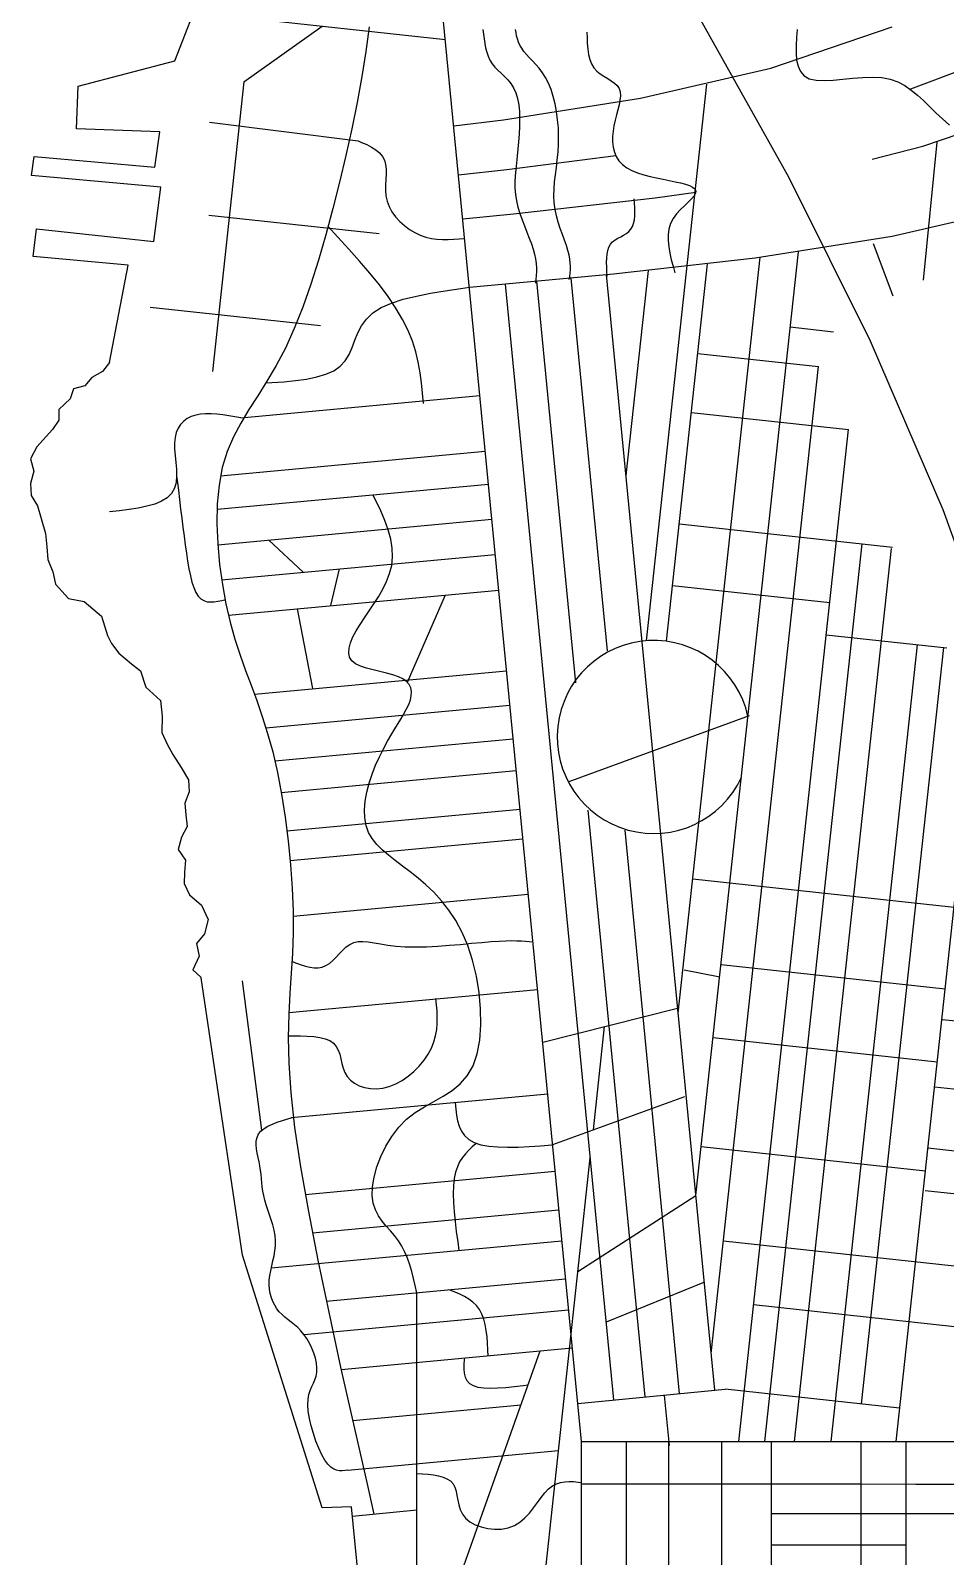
# Model space of a CAD drawing. Extents: x -15455 to 10897, y -24374 to 16165.
# Drawn here: x 3185 to 4884, y -10786 to -7955 of the extents above; entities that cross this region are included whole.
import ezdxf

# ---------------------------------------------------------------- set-up
doc = ezdxf.new("R2010")
doc.units = 0
doc.header["$MEASUREMENT"] = 0
for name, color, linetype in [('COASTLINE', 7, 'CONTINUOUS'), ('HIGHWAY', 7, 'CONTINUOUS'), ('STREETS-SPRAWL-12M', 7, 'CONTINUOUS'), ('STREETS-SPRAWL-20M', 7, 'CONTINUOUS')]:
    doc.layers.add(name, color=color, linetype=linetype)

msp = doc.modelspace()

# ---------------------------------------------------------------- linework, layer by layer
at = {"layer": 'COASTLINE', "color": 7, "linetype": 'CONTINUOUS'}
for points in [[(3331.6, -8570.6), (3366.2, -8390.1), (3189.8, -8374), (3196.2, -8322.7), (3414.4, -8346.2), (3427, -8245.3), (3187.1, -8223.9), (3191.7, -8188.6), (3415.9, -8208.1), (3425.2, -8143), (3270.8, -8137.4), (3273.6, -8058.4), (3453.1, -8011), (3505.7, -7875.9)], [(3331.6, -8570.6), (3319, -8587.2), (3299.2, -8598.6), (3285.8, -8614.1), (3264.9, -8619.4), (3258.7, -8637.9), (3237.8, -8657.9), (3238, -8677.5), (3225.7, -8694.9), (3197.2, -8727.3), (3185.4, -8749.5), (3191.1, -8772.3), (3185.2, -8795.1), (3186.1, -8817.6), (3197.9, -8836.4), (3204.8, -8860.4), (3212.7, -8887.7), (3215.6, -8912.5), (3217.6, -8936.1), (3226.9, -8959.1), (3231.6, -8982.2), (3255.7, -9008.5), (3284.9, -9014.1), (3316.8, -9041.3), (3328.2, -9077.1), (3335.3, -9092.3), (3349.3, -9109.7), (3372.4, -9129.5), (3389.1, -9142.9), (3399.4, -9172.7), (3426.4, -9197.6), (3429.6, -9226.7), (3428.7, -9256.8), (3439, -9278.6), (3449.5, -9298), (3464.8, -9322.3), (3478.6, -9344.9), (3479.7, -9367.4), (3471.4, -9388.1), (3473.4, -9410.1), (3475.8, -9431.6), (3465.6, -9451.2), (3459.3, -9473.9), (3472.6, -9493.9), (3471.3, -9516.2), (3470.5, -9537), (3480.5, -9558.4), (3502.4, -9577.7), (3514.8, -9603.9), (3507.9, -9630.3), (3493.1, -9648.4), (3498.2, -9672), (3486.7, -9697.4), (3501.2, -9711.2), (3501.9, -9712.1)], [(3683.3, -11509), (3607.3, -11494), (3693, -11073.3), (3804.2, -10926.9), (3781.1, -10693.3), (3726.8, -10695.5), (3578.7, -10226.8), (3502, -9712)]]:
    msp.add_lwpolyline(points, dxfattribs=at)
at = {"layer": 'HIGHWAY', "color": 250, "linetype": 'CONTINUOUS'}
for p, q in [((4428.6, -7935.2), (4593, -8227.7)), ((4593, -8227.7), (4743.7, -8530.3)), ((4743.7, -8530.3), (4878.7, -8843.5)), ((4878.7, -8843.5), (4995.7, -9167.4))]:
    msp.add_line(p, q, dxfattribs=at)
at = {"layer": 'STREETS-SPRAWL-12M', "color": 253, "linetype": 'CONTINUOUS'}
for p, q in [((3573.3, -7930.1), (3955.3, -7971.3)), ((3581.3, -8049.8), (3726.8, -7946.6)), ((3813.9, -7948), (3807.9, -7993.5)), ((4025.1, -7952.8), (4026.1, -7961.5)), ((4086.4, -7958.6), (4085.3, -7952.8)), ((4559.6, -8024.5), (4784.8, -7948.2)), ((4608.4, -7953), (4607.1, -7968)), ((4026.1, -7961.5), (4027.1, -7970.2)), ((4027.1, -7970.2), (4028.3, -7978.8)), ((4028.3, -7978.8), (4029.9, -7987.1)), ((4087.6, -7964.5), (4086.4, -7958.6)), ((4089.2, -7970.4), (4087.6, -7964.5)), ((4091.2, -7976.3), (4089.2, -7970.4)), ((4093.8, -7982.1), (4091.2, -7976.3)), ((4097, -7987.9), (4093.8, -7982.1)), ((4218, -7958.2), (4218.2, -7967.6)), ((4218.2, -7967.6), (4218.7, -7978.6)), ((4218.7, -7978.6), (4219.6, -7989.2)), ((4606.3, -7982.7), (4606.2, -7996.7)), ((4607.1, -7968), (4606.3, -7982.7)), ((3807.9, -7993.5), (3800.3, -8040.4)), ((4029.9, -7987.1), (4032, -7995.1)), ((4032, -7995.1), (4034.6, -8002.7)), ((4034.6, -8002.7), (4038, -8009.9)), ((4038, -8009.9), (4042.1, -8016.6)), ((4100.9, -7993.6), (4097, -7987.9)), ((4105.6, -7999.2), (4100.9, -7993.6)), ((4111, -8005), (4105.6, -7999.2)), ((4116.9, -8011.1), (4111, -8005)), ((4219.6, -7989.2), (4221.2, -7999.1)), ((4221.2, -7999.1), (4223.5, -8008.4)), ((4223.5, -8008.4), (4226.8, -8016.7)), ((4606.2, -7996.7), (4607.3, -8009.6)), ((4607.3, -8009.6), (4609.9, -8021.2)), ((4042.1, -8016.6), (4047.1, -8022.6)), ((4047.1, -8022.6), (4052.8, -8028.4)), ((4052.8, -8028.4), (4058.8, -8034)), ((4058.8, -8034), (4065.1, -8039.9)), ((4123, -8017.7), (4116.9, -8011.1)), ((4129.2, -8025), (4123, -8017.7)), ((4135.4, -8033.1), (4129.2, -8025)), ((4141.3, -8042.2), (4135.4, -8033.1)), ((4226.8, -8016.7), (4231.1, -8023.9)), ((4231.1, -8023.9), (4236.6, -8030.1)), ((4236.6, -8030.1), (4242.9, -8035.3)), ((4242.9, -8035.3), (4249.7, -8039.8)), ((4317.6, -8080.2), (4559.6, -8024.5)), ((4609.9, -8021.2), (4614.4, -8031.1)), ((4614.4, -8031.1), (4621.3, -8038.9)), ((4621.3, -8038.9), (4630.8, -8044.3)), ((4819.2, -8063.2), (4921.7, -8024.8)), ((3581.3, -8049.8), (3523.3, -8587.4)), ((3800.3, -8040.4), (3791.4, -8088.4)), ((4065.1, -8039.9), (4071.2, -8046.2)), ((4071.2, -8046.2), (4076.9, -8053.2)), ((4076.9, -8053.2), (4082, -8061.1)), ((4082, -8061.1), (4086.2, -8070.3)), ((4146.7, -8052.6), (4141.3, -8042.2)), ((4151.4, -8064.3), (4146.7, -8052.6)), ((4155.5, -8077.1), (4151.4, -8064.3)), ((4249.7, -8039.8), (4256.6, -8044)), ((4256.6, -8044), (4263.3, -8048.1)), ((4263.3, -8048.1), (4269.3, -8052.3)), ((4269.3, -8052.3), (4274.2, -8057)), ((4274.2, -8057), (4277.8, -8062.5)), ((4277.8, -8062.5), (4279.7, -8068.8)), ((4328.5, -9086.8), (4440.6, -8054.7)), ((4630.8, -8044.3), (4643.3, -8047.1)), ((4643.3, -8047.1), (4658.2, -8047.8)), ((4658.2, -8047.8), (4675, -8047)), ((4675, -8047), (4693, -8045.3)), ((4693, -8045.3), (4711.7, -8043.3)), ((4711.7, -8043.3), (4730.5, -8041.8)), ((4730.5, -8041.8), (4748.7, -8041.1)), ((4748.7, -8041.1), (4765.7, -8042.2)), ((4765.7, -8042.2), (4781.1, -8045.2)), ((4781.1, -8045.2), (4795.1, -8050.3)), ((4795.1, -8050.3), (4808, -8057.1)), ((4808, -8057.1), (4820, -8065.3)), ((4820, -8065.3), (4831.4, -8074.7)), ((3791.4, -8088.4), (3781.4, -8137.2)), ((4063, -8120.4), (4317.6, -8080.2)), ((4086.2, -8070.3), (4089.4, -8080.9)), ((4089.4, -8080.9), (4091.5, -8092.8)), ((4091.5, -8092.8), (4092.8, -8105.6)), ((4158.9, -8090.9), (4155.5, -8077.1)), ((4161.7, -8105.4), (4158.9, -8090.9)), ((4277.7, -8092.6), (4275.5, -8101.8)), ((4279.4, -8084), (4277.7, -8092.6)), ((4280.1, -8076), (4279.4, -8084)), ((4279.7, -8068.8), (4280.1, -8076)), ((4831.4, -8074.7), (4842.7, -8085)), ((4841.5, -8169.5), (5066.7, -8093.2)), ((4842.7, -8085), (4854.1, -8096)), ((4854.1, -8096), (4865.9, -8107.4)), ((3970.9, -8131.8), (4063, -8120.4)), ((4092.8, -8105.6), (4093.2, -8119.1)), ((4093.2, -8119.1), (4093.1, -8133)), ((4163.7, -8120.4), (4161.7, -8105.4)), ((4165, -8135.7), (4163.7, -8120.4)), ((4270.5, -8121.3), (4268.3, -8131.4)), ((4273, -8111.4), (4270.5, -8121.3)), ((4275.5, -8101.8), (4273, -8111.4)), ((4865.9, -8107.4), (4878.3, -8119)), ((4878.3, -8119), (4891, -8130.7)), ((3517.3, -8125.1), (3793.5, -8159.6)), ((3781.4, -8137.2), (3770.5, -8186.6)), ((4092.4, -8147.1), (4091.3, -8161.2)), ((4093.1, -8133), (4092.4, -8147.1)), ((4165.5, -8151), (4165, -8135.7)), ((4165.3, -8166), (4165.5, -8151)), ((4266.7, -8141.6), (4265.8, -8151.7)), ((4265.8, -8151.7), (4265.8, -8161.6)), ((4268.3, -8131.4), (4266.7, -8141.6)), ((3793.4, -8159.7), (3799.7, -8162.3)), ((3799.7, -8162.3), (3809.3, -8166.6)), ((3809.3, -8166.6), (3818.1, -8171.3)), ((3818.1, -8171.3), (3826, -8176.4)), ((3826, -8176.4), (3832.8, -8182)), ((4090, -8174.8), (4088.6, -8187.9)), ((4091.3, -8161.2), (4090, -8174.8)), ((4163, -8195), (4164.4, -8180.7)), ((4164.4, -8180.7), (4165.3, -8166)), ((4265.8, -8161.6), (4266.9, -8171.1)), ((4266.9, -8171.1), (4269, -8180.3)), ((4269, -8180.3), (4272.5, -8188.8)), ((4747.7, -8193.7), (4841.5, -8169.5)), ((4842.8, -8417.7), (4868.3, -8161.9)), ((3770.5, -8186.6), (3758.8, -8236.1)), ((3832.8, -8182), (3838.3, -8188.3)), ((3838.3, -8188.3), (3842.2, -8195.4)), ((3842.2, -8195.4), (3844.4, -8203.3)), ((3844.4, -8203.3), (3845.2, -8211.9)), ((4069.2, -8212.8), (4271.6, -8187)), ((4087.1, -8200.5), (4085.8, -8212.6)), ((4088.6, -8187.9), (4087.1, -8200.5)), ((4159.5, -8222.5), (4161.3, -8208.9)), ((4161.3, -8208.9), (4163, -8195)), ((4272.5, -8188.8), (4277.4, -8196.6)), ((4277.4, -8196.6), (4283.8, -8203.5)), ((4283.8, -8203.5), (4291.9, -8209.4)), ((3758.8, -8236.1), (3746.6, -8285.3)), ((3844.7, -8230.8), (3844.2, -8240.9)), ((3845.2, -8221.1), (3844.7, -8230.8)), ((3845.2, -8211.9), (3845.2, -8221.1)), ((3979.7, -8222.4), (4069.2, -8212.8)), ((4084.9, -8224.4), (4084.4, -8236)), ((4084.4, -8236), (4084.5, -8247.5)), ((4085.8, -8212.6), (4084.9, -8224.4)), ((4157, -8248.8), (4158, -8235.8)), ((4158, -8235.8), (4159.5, -8222.5)), ((4291.9, -8209.4), (4301.4, -8214.5)), ((4301.4, -8214.5), (4312, -8218.8)), ((4312, -8218.8), (4323.4, -8222.5)), ((4323.4, -8222.5), (4335.3, -8225.6)), ((4335.3, -8225.6), (4347.4, -8228.3)), ((4347.4, -8228.3), (4359.4, -8230.8)), ((4359.4, -8230.8), (4371, -8233.1)), ((4371, -8233.1), (4382, -8235.3)), ((4382, -8235.3), (4391.9, -8237.6)), ((3844.2, -8240.9), (3844.1, -8251.1)), ((3844.1, -8251.1), (3844.9, -8261.4)), ((3844.9, -8261.4), (3847, -8271.6)), ((4081.9, -8295.2), (4344.9, -8265.4)), ((4084.5, -8247.5), (4085.3, -8259)), ((4085.3, -8259), (4087.1, -8270.6)), ((4156.6, -8261.6), (4157, -8248.8)), ((4157.2, -8274.2), (4156.6, -8261.6)), ((4344.9, -8265.4), (4420.1, -8255)), ((4391.9, -8237.6), (4400.8, -8240)), ((4400.8, -8240), (4408.2, -8242.6)), ((4408.2, -8242.6), (4414.1, -8245.5)), ((4416.9, -8261.6), (4412.1, -8267)), ((4414.1, -8245.5), (4418.1, -8248.8)), ((4419.6, -8256.7), (4416.9, -8261.6)), ((4418.1, -8248.8), (4420, -8252.5)), ((4420, -8252.5), (4419.6, -8256.7)), ((3746.6, -8285.3), (3733.6, -8333.6)), ((3847, -8271.6), (3850.8, -8281.6)), ((3850.8, -8281.6), (3856.1, -8291.2)), ((3856.1, -8291.2), (3862.8, -8300.4)), ((4087.1, -8270.6), (4089.9, -8282.3)), ((4089.9, -8282.3), (4093.5, -8294.1)), ((4093.5, -8294.1), (4097.6, -8305.9)), ((4158.9, -8286.6), (4157.2, -8274.2)), ((4161.5, -8298.8), (4158.9, -8286.6)), ((4306.3, -8275.2), (4305.8, -8266.9)), ((4306.8, -8283.4), (4306.3, -8275.2)), ((4306.7, -8298.9), (4306.9, -8291.3)), ((4306.9, -8291.3), (4306.8, -8283.4)), ((4391.6, -8287.2), (4384.6, -8295.2)), ((4399, -8279.8), (4391.6, -8287.2)), ((4406, -8273.1), (4399, -8279.8)), ((4412.1, -8267), (4406, -8273.1)), ((3516.1, -8297.1), (3832.3, -8331.2)), ((3755.5, -8338), (3737.7, -8318.7)), ((3862.8, -8300.4), (3870.6, -8309)), ((3870.6, -8309), (3879.3, -8316.8)), ((3879.3, -8316.8), (3888.7, -8323.7)), ((3987.6, -8304.3), (4081.9, -8295.2)), ((4097.6, -8305.9), (4102.1, -8317.5)), ((4102.1, -8317.5), (4106.7, -8328.9)), ((4164.9, -8310.7), (4161.5, -8298.8)), ((4168.6, -8322.1), (4164.9, -8310.7)), ((4172.6, -8333.1), (4168.6, -8322.1)), ((4299.7, -8323.6), (4302.7, -8318.6)), ((4302.7, -8318.6), (4304.7, -8312.7)), ((4304.7, -8312.7), (4306.1, -8306.1)), ((4306.1, -8306.1), (4306.7, -8298.9)), ((4373.3, -8313.1), (4370.2, -8323.1)), ((4378.3, -8303.8), (4373.3, -8313.1)), ((4384.6, -8295.2), (4378.3, -8303.8)), ((3733.6, -8333.6), (3720, -8380.6)), ((3776, -8360.4), (3755.5, -8338)), ((3888.7, -8323.7), (3898.6, -8329.6)), ((3898.6, -8329.6), (3908.8, -8334.4)), ((3908.8, -8334.4), (3919, -8338)), ((3919, -8338), (3929.3, -8340.4)), ((3929.3, -8340.4), (3939.7, -8341.9)), ((3939.7, -8341.9), (3950, -8342.5)), ((3950, -8342.5), (3960.4, -8342.6)), ((3960.4, -8342.6), (3970.8, -8342.1)), ((3970.8, -8342.1), (3981.2, -8341.4)), ((3981.2, -8341.4), (3991.2, -8340.5)), ((4106.7, -8328.9), (4111.1, -8340)), ((4111.1, -8340), (4115.1, -8350.5)), ((4115.1, -8350.5), (4118.5, -8360.5)), ((4176.4, -8343.6), (4172.6, -8333.1)), ((4179.9, -8353.5), (4176.4, -8343.6)), ((4261.9, -8351.4), (4265.8, -8347)), ((4265.8, -8347), (4270.4, -8343.4)), ((4270.4, -8343.4), (4275.5, -8340.2)), ((4275.5, -8340.2), (4280.8, -8337.3)), ((4280.8, -8337.3), (4286.2, -8334.5)), ((4286.2, -8334.5), (4291.3, -8331.4)), ((4291.3, -8331.4), (4295.9, -8327.8)), ((4295.9, -8327.8), (4299.7, -8323.6)), ((4368.7, -8333.7), (4368.6, -8344.7)), ((4368.6, -8344.7), (4369.8, -8356.2)), ((4370.2, -8323.1), (4368.7, -8333.7)), ((4749.4, -8350.2), (4786.2, -8447)), ((3795.9, -8382.7), (3776, -8360.4)), ((4118.5, -8360.5), (4121, -8369.9)), ((4121, -8369.9), (4122.7, -8378.7)), ((4122.7, -8378.7), (4123.7, -8386.9)), ((4182.9, -8362.7), (4179.9, -8353.5)), ((4185, -8371.1), (4182.9, -8362.7)), ((4186.4, -8378.9), (4185, -8371.1)), ((4187.2, -8386.1), (4186.4, -8378.9)), ((4254.7, -8385.1), (4254.9, -8377.2)), ((4254.9, -8377.2), (4255.6, -8369.7)), ((4255.6, -8369.7), (4256.9, -8362.8)), ((4256.9, -8362.8), (4259, -8356.7)), ((4259, -8356.7), (4261.9, -8351.4)), ((4369.8, -8356.2), (4371.9, -8368)), ((4371.9, -8368), (4374.7, -8380.1)), ((4387.6, -9777.5), (4539.8, -8375.3)), ((4420.5, -10116.3), (4610.6, -8365.4)), ((3720, -8380.6), (3705.7, -8425.7)), ((3814.9, -8404.9), (3795.9, -8382.7)), ((3832.8, -8426.8), (3814.9, -8404.9)), ((4123.7, -8386.9), (4124.2, -8394.8)), ((4124.3, -8402.2), (4124, -8409.5)), ((4124.2, -8394.8), (4124.3, -8402.2)), ((4186.1, -8411.1), (4186.8, -8405.2)), ((4186.8, -8405.2), (4187.3, -8399.1)), ((4187.5, -8392.8), (4187.2, -8386.1)), ((4187.3, -8399.1), (4187.5, -8392.8)), ((4254.9, -8393.4), (4254.7, -8385.1)), ((4255.3, -8402), (4254.9, -8393.4)), ((4255.8, -8410.7), (4255.3, -8402)), ((4290.9, -8780.5), (4332.2, -8399.8)), ((4365.9, -9087.9), (4442, -8387.6)), ((4374.7, -8380.1), (4378, -8392.3)), ((4378, -8392.3), (4381.5, -8404.6)), ((3705.7, -8425.7), (3690.7, -8468.3)), ((3849.1, -8448.5), (3832.8, -8426.8)), ((3955.2, -8437.5), (3983.7, -8433.3)), ((3983.7, -8433.3), (3999.9, -8431.1)), ((4267.9, -10495.2), (4067, -8425.2)), ((4123.4, -8416.5), (4122.8, -8423.5)), ((4124, -8409.5), (4123.4, -8416.5)), ((4197.6, -9164.9), (4125.3, -8419.9)), ((4185.3, -8416.9), (4186.1, -8411.1)), ((4256, -9105.7), (4188.9, -8414)), ((4455.5, -10477), (4254.7, -8407.7)), ((3836.4, -8469), (3855.3, -8460.6)), ((3863.6, -8469.8), (3849.1, -8448.5)), ((3855.3, -8460.6), (3877.2, -8453.5)), ((3877.2, -8453.5), (3901.4, -8447.4)), ((3901.4, -8447.4), (3927.6, -8442.2)), ((3927.6, -8442.2), (3955.2, -8437.5)), ((3407.3, -8467.8), (3723.4, -8501.9)), ((3690.7, -8468.3), (3674.9, -8507.9)), ((3799.9, -8502.6), (3808.8, -8490.1)), ((3808.8, -8490.1), (3820.8, -8478.8)), ((3820.8, -8478.8), (3836.4, -8469)), ((3876, -8490.7), (3863.6, -8469.8)), ((3886.1, -8511.1), (3876, -8490.7)), ((3674.9, -8507.9), (3658.5, -8544)), ((3787.4, -8529.5), (3793, -8515.9)), ((3793, -8515.9), (3799.9, -8502.6)), ((3894.1, -8531.2), (3886.1, -8511.1)), ((4595.1, -8504.5), (4675.7, -8513.7)), ((3658.5, -8544), (3641.4, -8576.3)), ((3776.5, -8555.7), (3782.2, -8542.9)), ((3782.2, -8542.9), (3787.4, -8529.5)), ((3900.3, -8551), (3894.1, -8531.2)), ((3641.4, -8576.3), (3624.1, -8605.4)), ((3760.3, -8577.6), (3769.5, -8567.4)), ((3769.5, -8567.4), (3776.5, -8555.7)), ((3905, -8570.4), (3900.3, -8551)), ((3908.5, -8589.6), (3905, -8570.4)), ((4423.9, -8553.8), (4647.8, -8578.1)), ((3624.1, -8605.4), (3607, -8632.3)), ((3655.4, -8606.4), (3677.1, -8604.3)), ((3677.1, -8604.3), (3697.5, -8601.5)), ((3697.5, -8601.5), (3716.5, -8597.6)), ((3716.5, -8597.6), (3733.5, -8592.5)), ((3733.5, -8592.5), (3748.3, -8585.9)), ((3748.3, -8585.9), (3760.3, -8577.6)), ((3911.1, -8608.7), (3908.5, -8589.6)), ((4448.9, -10409.4), (4647.8, -8578.1)), ((3575.8, -8673.3), (4019.5, -8632.1)), ((3607, -8632.3), (3590.6, -8657.9)), ((3622.1, -8608.7), (3633, -8608)), ((3633, -8608), (3655.4, -8606.4)), ((3913.1, -8627.6), (3911.1, -8608.7)), ((3914.8, -8646.5), (3913.1, -8627.6)), ((3590.6, -8657.9), (3575.3, -8683.1)), ((3463.9, -8685.5), (3459.3, -8692.4)), ((3469.5, -8679.6), (3463.9, -8685.5)), ((3476.1, -8674.8), (3469.5, -8679.6)), ((3483.6, -8671.1), (3476.1, -8674.8)), ((3491.8, -8668.5), (3483.6, -8671.1)), ((3500.7, -8666.8), (3491.8, -8668.5)), ((3510.3, -8666.1), (3500.7, -8666.8)), ((3520.4, -8666.1), (3510.3, -8666.1)), ((3531, -8666.8), (3520.4, -8666.1)), ((3541.9, -8667.9), (3531, -8666.8)), ((3553.1, -8669.5), (3541.9, -8667.9)), ((3564.4, -8671.3), (3553.1, -8669.5)), ((3575.3, -8683.1), (3561.7, -8708.9)), ((3575.8, -8673.3), (3564.4, -8671.3)), ((4412, -8663.2), (4703.7, -8694.9)), ((3453.5, -8709.6), (3452.5, -8719.9)), ((3455.8, -8700.4), (3453.5, -8709.6)), ((3459.3, -8692.4), (3455.8, -8700.4)), ((3561.7, -8708.9), (3550.2, -8736)), ((4499.9, -10572.2), (4703.7, -8694.9)), ((3452.5, -8719.9), (3452.7, -8731.3)), ((3452.7, -8731.3), (3453.7, -8743.5)), ((3453.7, -8743.5), (3455, -8756.2)), ((3537.9, -8780.7), (4029.4, -8735.1)), ((3550.2, -8736), (3541.2, -8765.5)), ((3455, -8756.2), (3456.1, -8768.9)), ((3456.1, -8768.9), (3456.4, -8781.4)), ((3541.2, -8765.5), (3535.1, -8798)), ((3455.3, -8793.3), (3452.4, -8804.1)), ((3456.4, -8781.4), (3455.3, -8793.3)), ((3456.4, -8781.3), (3457.5, -8789.8)), ((3457.5, -8789.8), (3459.6, -8807.6)), ((3531.4, -8843), (4035.4, -8796.2)), ((3535.1, -8798), (3531.9, -8833)), ((3428.6, -8828.1), (3415.8, -8833.3)), ((3439.1, -8821.6), (3428.6, -8828.1)), ((3447.2, -8813.7), (3439.1, -8821.6)), ((3452.4, -8804.1), (3447.2, -8813.7)), ((3459.6, -8807.6), (3461.8, -8825.1)), ((3461.8, -8825.1), (3463.9, -8842.5)), ((3826.6, -8827.8), (3820.7, -8816.1)), ((3835.2, -8845.8), (3826.6, -8827.8)), ((3350.2, -8845.7), (3332, -8847.7)), ((3368.1, -8843.4), (3350.2, -8845.7)), ((3385.2, -8840.8), (3368.1, -8843.4)), ((3401.2, -8837.5), (3385.2, -8840.8)), ((3415.8, -8833.3), (3401.2, -8837.5)), ((3463.9, -8842.5), (3466, -8859.7)), ((3466, -8859.7), (3468.2, -8876.5)), ((3531.9, -8833), (3531.1, -8869.7)), ((3842.8, -8863.6), (3835.2, -8845.8)), ((3468.2, -8876.5), (3470.3, -8893)), ((3531.1, -8869.7), (3532.6, -8907.4)), ((3532.7, -8908.9), (4041.7, -8861.6)), ((3849.2, -8881.1), (3842.8, -8863.6)), ((3853.9, -8898.2), (3849.2, -8881.1)), ((4389.6, -8870), (4785.3, -8913)), ((3470.3, -8893), (3472.5, -8909)), ((3472.5, -8909), (3474.6, -8924.5)), ((3532.6, -8907.4), (3536.1, -8945.3)), ((3627.4, -8900.1), (3691.1, -8959.7)), ((3856.8, -8915), (3853.9, -8898.2)), ((3857.4, -8931.3), (3856.8, -8915)), ((4548.1, -10572.2), (4728.9, -8906.9)), ((4603.5, -10572.2), (4783.3, -8915.9)), ((3474.6, -8924.5), (3476.8, -8939.4)), ((3476.8, -8939.4), (3479.2, -8953.4)), ((3539.9, -8973.8), (4048, -8926.6)), ((3855.7, -8947), (3857.4, -8931.3)), ((3479.2, -8953.4), (3481.9, -8966.3)), ((3481.9, -8966.3), (3484.8, -8978)), ((3536.1, -8945.3), (3541.3, -8982.6)), ((3742.8, -9021.8), (3758.9, -8953.4)), ((3846.1, -8977), (3851.7, -8962.3)), ((3851.7, -8962.3), (3855.7, -8947)), ((3484.8, -8978), (3488.2, -8988.3)), ((3488.2, -8988.3), (3492, -8997.1)), ((3492, -8997.1), (3496.4, -9004)), ((3541.3, -8982.6), (3548, -9018.7)), ((3552.6, -9039.5), (4054.5, -8992.8)), ((3831, -9005.2), (3839, -8991.3)), ((3839, -8991.3), (3846.1, -8977)), ((4377.2, -8984.5), (4668.9, -9016.2)), ((3496.4, -9004), (3501.4, -9009.1)), ((3501.4, -9009.1), (3506.9, -9012.5)), ((3506.9, -9012.5), (3513, -9014.4)), ((3513, -9014.4), (3519.4, -9015)), ((3519.4, -9015), (3526.1, -9014.7)), ((3526.1, -9014.7), (3533.1, -9013.7)), ((3533.1, -9013.7), (3540.3, -9012.2)), ((3540.3, -9012.2), (3547.5, -9010.4)), ((3548, -9018.7), (3555.9, -9052.7)), ((3680.1, -9027.6), (3708.9, -9175.6)), ((3813.6, -9031.7), (3822.4, -9018.7)), ((3822.4, -9018.7), (3831, -9005.2)), ((3885.1, -9163.6), (3955.5, -9002)), ((3555.9, -9052.7), (3564.7, -9084.1)), ((3789.8, -9068.6), (3796.9, -9056.7)), ((3796.9, -9056.7), (3805, -9044.4)), ((3805, -9044.4), (3813.6, -9031.7)), ((3564.7, -9084.1), (3574.2, -9113.5)), ((3779.3, -9090.6), (3783.8, -9079.9)), ((3783.8, -9079.9), (3789.8, -9068.6)), ((4662.4, -9075.8), (4885.9, -9100.1)), ((3574.2, -9113.5), (3584.3, -9141.8)), ((3775.8, -9109.3), (3776.5, -9100.4)), ((3777.4, -9117.2), (3775.8, -9109.3)), ((3776.5, -9100.4), (3779.3, -9090.6)), ((4671.5, -10572.2), (4831.9, -9094.2)), ((4727.9, -10502.6), (4880.3, -9099.5)), ((3584.3, -9141.8), (3594.7, -9169.6)), ((3600.8, -9186.2), (4069, -9142.7)), ((3781.7, -9124), (3777.4, -9117.2)), ((3788.7, -9129.5), (3781.7, -9124)), ((3798, -9134.1), (3788.7, -9129.5)), ((3809, -9137.9), (3798, -9134.1)), ((3821.1, -9141.1), (3809, -9137.9)), ((3833.7, -9144.1), (3821.1, -9141.1)), ((3594.7, -9169.6), (3605.1, -9197.8)), ((3846.1, -9147), (3833.7, -9144.1)), ((3857.8, -9150.1), (3846.1, -9147)), ((3868.1, -9153.6), (3857.8, -9150.1)), ((3876.6, -9157.7), (3868.1, -9153.6)), ((3883.2, -9162.5), (3876.6, -9157.7)), ((3888, -9167.9), (3883.2, -9162.5)), ((3891, -9174), (3888, -9167.9)), ((3605.1, -9197.8), (3615.4, -9227.3)), ((3887.3, -9205.2), (3890.4, -9196.4)), ((3890.4, -9196.4), (3892.1, -9188.3)), ((3892.4, -9180.8), (3891, -9174)), ((3892.1, -9188.3), (3892.4, -9180.8)), ((3615.4, -9227.3), (3625.4, -9258.9)), ((3622.3, -9248.7), (4075.2, -9206.7)), ((3870.7, -9235.7), (3877.2, -9224.8)), ((3877.2, -9224.8), (3882.8, -9214.6)), ((3882.8, -9214.6), (3887.3, -9205.2)), ((4519.1, -9226.4), (4182.6, -9349.1)), ((3855.9, -9259.8), (3863.5, -9247.4)), ((3863.5, -9247.4), (3870.7, -9235.7)), ((3625.4, -9258.9), (3634.8, -9293.2)), ((3638.7, -9309.7), (4081.2, -9268.6)), ((3840.3, -9287.2), (3848.1, -9273.1)), ((3848.1, -9273.1), (3855.9, -9259.8)), ((3634.8, -9293.2), (3643.4, -9331)), ((3825.7, -9317.9), (3832.8, -9302.1)), ((3832.8, -9302.1), (3840.3, -9287.2)), ((3643.4, -9331), (3651.1, -9371.6)), ((3650.6, -9368.5), (4087, -9327.9)), ((3813.8, -9351.1), (3819.3, -9334.3)), ((3819.3, -9334.3), (3825.7, -9317.9)), ((3806.5, -9384.4), (3809.5, -9367.9)), ((3809.5, -9367.9), (3813.8, -9351.1)), ((3651.1, -9371.6), (3657.9, -9414.3)), ((3805.2, -9400.4), (3806.5, -9384.4)), ((3657.9, -9414.3), (3663.5, -9458.1)), ((3661.2, -9439.3), (4093.9, -9399.1)), ((3805.6, -9415.5), (3805.2, -9400.4)), ((3808.1, -9429.6), (3805.6, -9415.5)), ((4326.2, -10489.5), (4220.6, -9401)), ((3667.2, -9494.5), (4099.3, -9454.4)), ((3812.8, -9442.3), (3808.1, -9429.6)), ((3819.6, -9453.9), (3812.8, -9442.3)), ((3828.1, -9464.6), (3819.6, -9453.9)), ((4389.7, -10483.3), (4288.8, -9438)), ((3663.5, -9458.1), (3667.9, -9502.3)), ((3838.2, -9474.8), (3828.1, -9464.6)), ((3849.7, -9484.7), (3838.2, -9474.8)), ((3667.9, -9502.3), (3671, -9546.1)), ((3862.3, -9494.6), (3849.7, -9484.7)), ((3875.7, -9504.8), (3862.3, -9494.6)), ((3889.9, -9515.5), (3875.7, -9504.8)), ((3904.5, -9527.1), (3889.9, -9515.5)), ((3919.2, -9539.7), (3904.5, -9527.1)), ((3933.9, -9553.6), (3919.2, -9539.7)), ((4414.7, -9528.3), (4990.8, -9590.8)), ((3671, -9546.1), (3672.7, -9588.6)), ((3672.8, -9597.8), (4109.2, -9557.3)), ((3948.2, -9569.2), (3933.9, -9553.6)), ((3672.7, -9588.6), (3672.8, -9629)), ((3961.9, -9586.6), (3948.2, -9569.2)), ((3974.8, -9606.1), (3961.9, -9586.6)), ((3986.6, -9628), (3974.8, -9606.1)), ((3672.8, -9629), (3671.4, -9667)), ((3771.3, -9655), (3778.1, -9650.1)), ((3778.1, -9650.1), (3785.5, -9646.6)), ((3785.5, -9646.6), (3793.5, -9644.8)), ((3793.5, -9644.8), (3802.3, -9644.6)), ((3802.3, -9644.6), (3812, -9645.4)), ((3812, -9645.4), (3822.9, -9647.1)), ((3822.9, -9647.1), (3835.1, -9649.2)), ((3835.1, -9649.2), (3848.7, -9651.4)), ((3848.7, -9651.4), (3863.9, -9653.2)), ((3941, -9653.3), (3962.4, -9651.8)), ((3962.4, -9651.8), (3983.5, -9650.1)), ((3983.5, -9650.1), (4003.8, -9648.2)), ((3997, -9652.5), (3986.6, -9628)), ((4005.8, -9679.7), (3997, -9652.5)), ((4003.8, -9648.2), (4022.9, -9646.5)), ((4022.9, -9646.5), (4040, -9645.1)), ((4040, -9645.1), (4054.9, -9644.1)), ((4054.9, -9644.1), (4067.7, -9643.5)), ((4067.7, -9643.5), (4078.7, -9643.2)), ((4078.7, -9643.2), (4088.2, -9643.3)), ((4088.2, -9643.3), (4096.4, -9643.6)), ((4096.4, -9643.6), (4103.8, -9644)), ((4103.8, -9644), (4110.6, -9644.6)), ((4110.6, -9644.6), (4117.1, -9645.3)), ((3671.4, -9667), (3669.1, -9703.6)), ((3740, -9685.4), (3746.3, -9680)), ((3746.3, -9680), (3752.5, -9673.8)), ((3752.5, -9673.8), (3758.6, -9667.3)), ((3758.6, -9667.3), (3764.8, -9660.9)), ((3764.8, -9660.9), (3771.3, -9655)), ((3863.9, -9653.2), (3880.9, -9654.5)), ((3880.9, -9654.5), (3899.8, -9654.9)), ((3899.8, -9654.9), (3920, -9654.4)), ((3920, -9654.4), (3941, -9653.3)), ((4012.8, -9708.9), (4005.8, -9679.7)), ((3669.1, -9703.6), (3666.5, -9740.7)), ((3670.7, -9682.1), (3679.1, -9685.2)), ((3679.1, -9685.2), (3687.4, -9688.1)), ((3687.4, -9688.1), (3695.7, -9690.6)), ((3695.7, -9690.6), (3703.7, -9692.5)), ((3703.7, -9692.5), (3711.6, -9693.5)), ((3711.6, -9693.5), (3719.2, -9693.5)), ((3719.2, -9693.5), (3726.5, -9692.3)), ((3726.5, -9692.3), (3733.5, -9689.6)), ((3733.5, -9689.6), (3740, -9685.4)), ((4017.8, -9739.2), (4012.8, -9708.9)), ((4398.4, -9697.3), (4464.5, -9710.6)), ((4467, -9687.6), (4883.1, -9732.8)), ((3614.6, -9994.9), (3578.4, -9717.5)), ((3664.6, -9776.6), (4126.4, -9733.7)), ((3666.5, -9740.7), (3664.5, -9779.8)), ((3938.9, -9762.1), (3937.8, -9750.6)), ((3939.8, -9773.6), (3938.9, -9762.1)), ((4020.6, -9769.6), (4017.8, -9739.2)), ((3664.5, -9779.8), (3663.6, -9822.6)), ((3940.3, -9785.2), (3939.8, -9773.6)), ((3940.1, -9796.7), (3940.3, -9785.2)), ((4021.1, -9799.4), (4020.6, -9769.6)), ((4135.9, -9831.8), (4386.2, -9768.7)), ((4878.2, -9789.3), (5050.2, -9807.9)), ((3663.6, -9820.1), (3672.8, -9820)), ((3663.6, -9822.6), (3664.7, -9870.7)), ((3672.8, -9820), (3686.1, -9820.1)), ((3686.1, -9820.1), (3699, -9820.4)), ((3699, -9820.4), (3711.1, -9821.3)), ((3711.1, -9821.3), (3722.3, -9822.8)), ((3934.1, -9831.2), (3937.2, -9819.7)), ((3937.2, -9819.7), (3939.2, -9808.2)), ((3939.2, -9808.2), (3940.1, -9796.7)), ((4019, -9827.6), (4021.1, -9799.4)), ((4230, -9994), (4250.7, -9802.8)), ((3722.3, -9822.8), (3732.3, -9825.2)), ((3732.3, -9825.2), (3740.9, -9828.7)), ((3740.9, -9828.7), (3747.8, -9833.3)), ((3747.8, -9833.3), (3752.8, -9839.3)), ((3752.8, -9839.3), (3756.4, -9846.3)), ((3756.4, -9846.3), (3759.1, -9854.1)), ((3923.3, -9854.1), (3929.4, -9842.7)), ((3929.4, -9842.7), (3934.1, -9831.2)), ((4014.3, -9853.2), (4019, -9827.6)), ((4452.3, -9823.1), (4868.3, -9868.3)), ((3664.7, -9870.7), (3668.4, -9925.8)), ((3759.1, -9854.1), (3761.1, -9862.5)), ((3761.1, -9862.5), (3763.1, -9871.1)), ((3763.1, -9871.1), (3765.4, -9879.6)), ((3897, -9885.8), (3906.8, -9875.9)), ((3906.8, -9875.9), (3915.7, -9865.2)), ((3915.7, -9865.2), (3923.3, -9854.1)), ((3995.9, -9893.8), (4006.6, -9875.5)), ((4006.6, -9875.5), (4014.3, -9853.2)), ((3765.4, -9879.6), (3768.6, -9887.8)), ((3768.6, -9887.8), (3773, -9895.4)), ((3773, -9895.4), (3779, -9902.1)), ((3779, -9902.1), (3786.6, -9907.8)), ((3863.2, -9909.1), (3874.9, -9902.6)), ((3874.9, -9902.6), (3886.3, -9894.8)), ((3886.3, -9894.8), (3897, -9885.8)), ((3982.7, -9908.7), (3995.9, -9893.8)), ((3668.4, -9925.8), (3675.5, -9989.6)), ((3669.3, -9971.6), (4145.2, -9927.4)), ((3786.6, -9907.8), (3795.4, -9912.4)), ((3795.4, -9912.4), (3805.3, -9915.7)), ((3805.3, -9915.7), (3816, -9917.6)), ((3816, -9917.6), (3827.4, -9918)), ((3827.4, -9918), (3839.2, -9916.8)), ((3839.2, -9916.8), (3851.2, -9913.8)), ((3851.2, -9913.8), (3863.2, -9909.1)), ((3933.9, -9941.5), (3951.1, -9931.6)), ((3951.1, -9931.6), (3967.6, -9921)), ((3967.6, -9921), (3982.7, -9908.7)), ((4154.6, -10021.2), (4400.1, -9932.4)), ((4863.3, -9914.4), (5096, -9939.6)), ((3883.4, -9974.5), (3899.4, -9962)), ((3899.4, -9962), (3916.5, -9951.3)), ((3916.5, -9951.3), (3933.9, -9941.5)), ((3973.6, -9944.4), (3974.7, -9955.7)), ((3974.7, -9955.7), (3976, -9966.8)), ((3612.9, -9996.5), (3618.8, -9991.7)), ((3618.8, -9991.7), (3626, -9987.3)), ((3626, -9987.3), (3634.2, -9983.4)), ((3634.2, -9983.4), (3643.2, -9979.9)), ((3643.2, -9979.9), (3652.9, -9976.6)), ((3652.9, -9976.6), (3663, -9973.5)), ((3663, -9973.5), (3673.3, -9970.5)), ((3675.5, -9989.6), (3686.5, -10063.1)), ((3855.8, -10006.3), (3868.8, -9989.4)), ((3868.8, -9989.4), (3883.4, -9974.5)), ((3976, -9966.8), (3978.1, -9977.4)), ((3978.1, -9977.4), (3981, -9987.5)), ((3981, -9987.5), (3985.3, -9996.8)), ((3604.1, -10021.9), (3604.3, -10014.8)), ((3604.3, -10014.8), (3605.7, -10008.1)), ((3605.7, -10008.1), (3608.5, -10001.9)), ((3608.5, -10001.9), (3612.9, -9996.5)), ((3844.7, -10024.6), (3855.8, -10006.3)), ((3985.3, -9996.8), (3991.1, -10005)), ((3991.1, -10005), (3998.9, -10012.1)), ((3998.9, -10012.1), (4008.9, -10017.7)), ((4011.8, -10019.9), (4005.2, -10025.8)), ((4008.9, -10017.7), (4021.4, -10021.8)), ((3604.8, -10029.5), (3604.1, -10021.9)), ((3606.1, -10037.3), (3604.8, -10029.5)), ((3607.7, -10045.3), (3606.1, -10037.3)), ((3609.5, -10053.3), (3607.7, -10045.3)), ((3828.1, -10063.1), (3835.4, -10043.8)), ((3835.4, -10043.8), (3844.7, -10024.6)), ((3987, -10045.6), (3981.8, -10053.5)), ((3992.6, -10038.4), (3987, -10045.6)), ((3998.8, -10031.9), (3992.6, -10038.4)), ((4005.2, -10025.8), (3998.8, -10031.9)), ((4021.4, -10021.8), (4036.1, -10024.5)), ((4036.1, -10024.5), (4052.7, -10026)), ((4052.7, -10026), (4070.9, -10026.4)), ((4070.9, -10026.4), (4090.4, -10026.1)), ((4083.2, -11345.8), (4224.3, -10046.2)), ((4090.4, -10026.1), (4110.9, -10025.2)), ((4110.9, -10025.2), (4132, -10023.8)), ((4132, -10023.8), (4153.4, -10022.3)), ((4430.4, -10025), (4846.4, -10070.2)), ((4851, -10027.8), (5098.8, -10054.7)), ((3611.1, -10061.2), (3609.5, -10053.3)), ((3612.3, -10069.1), (3611.1, -10061.2)), ((3613.2, -10076.8), (3612.3, -10069.1)), ((3614, -10084.5), (3613.2, -10076.8)), ((3686.5, -10063.1), (3701, -10145.6)), ((3695.2, -10113.9), (4159.1, -10070.8)), ((3823, -10082), (3828.1, -10063.1)), ((3973.9, -10072.9), (3971.5, -10084.6)), ((3977.5, -10062.6), (3973.9, -10072.9)), ((3981.8, -10053.5), (3977.5, -10062.6)), ((3614.7, -10092.2), (3614, -10084.5)), ((3615.5, -10100), (3614.7, -10092.2)), ((3616.6, -10108), (3615.5, -10100)), ((3819.7, -10116.2), (3820.2, -10099.9)), ((3820.2, -10099.9), (3823, -10082)), ((3970.1, -10098), (3969.7, -10112.9)), ((3971.5, -10084.6), (3970.1, -10098)), ((3618.1, -10116.1), (3616.6, -10108)), ((3620.1, -10124.6), (3618.1, -10116.1)), ((3622.6, -10133.3), (3620.1, -10124.6)), ((3625.6, -10142.4), (3622.6, -10133.3)), ((3821.5, -10130.4), (3819.7, -10116.2)), ((3825.5, -10142.7), (3821.5, -10130.4)), ((3969.7, -10112.9), (3970.3, -10129)), ((3970.3, -10129), (3971.5, -10146.1)), ((4201.4, -10257.1), (4420.5, -10116.3)), ((4845.7, -10106.6), (6064.4, -10238.9)), ((3628.8, -10151.7), (3625.6, -10142.4)), ((3632, -10161.1), (3628.8, -10151.7)), ((3634.9, -10170.7), (3632, -10161.1)), ((3701, -10145.6), (3718.6, -10235.9)), ((3708.5, -10185.4), (4166.1, -10142.9)), ((3831.1, -10153.6), (3825.5, -10142.7)), ((3837.8, -10163.5), (3831.1, -10153.6)), ((3971.5, -10146.1), (3973.4, -10164.1)), ((3637.4, -10180.4), (3634.9, -10170.7)), ((3639.2, -10190.1), (3637.4, -10180.4)), ((3640.1, -10199.8), (3639.2, -10190.1)), ((3845.3, -10172.6), (3837.8, -10163.5)), ((3853.2, -10181.4), (3845.3, -10172.6)), ((3861, -10190.4), (3853.2, -10181.4)), ((3868.2, -10199.8), (3861, -10190.4)), ((3973.4, -10164.1), (3975.6, -10182.7)), ((3975.6, -10182.7), (3978.2, -10201.8)), ((3632.2, -10250.4), (4171.7, -10200.3)), ((3637.3, -10228.2), (3639, -10218.8)), ((3639, -10218.8), (3640, -10209.3)), ((3640, -10209.3), (3640.1, -10199.8)), ((3874.6, -10210), (3868.2, -10199.8)), ((3880.1, -10220.9), (3874.6, -10210)), ((3978.2, -10201.8), (3980.5, -10218.1)), ((4471.7, -10200), (5129.1, -10271.4)), ((3631.1, -10255.7), (3633.1, -10246.6)), ((3633.1, -10246.6), (3635.3, -10237.5)), ((3635.3, -10237.5), (3637.3, -10228.2)), ((3718.6, -10235.9), (3738.7, -10332.6)), ((3884.9, -10232.5), (3880.1, -10220.9)), ((3889.2, -10244.6), (3884.9, -10232.5)), ((3892.9, -10257.1), (3889.2, -10244.6)), ((3628.2, -10281.7), (3628.4, -10273.2)), ((3628.4, -10273.2), (3629.5, -10264.5)), ((3629.5, -10264.5), (3631.1, -10255.7)), ((3734.3, -10311.9), (4178.5, -10270.6)), ((3896.3, -10270), (3892.9, -10257.1)), ((3899.5, -10283.1), (3896.3, -10270)), ((3628.8, -10290), (3628.2, -10281.7)), ((3630.2, -10298), (3628.8, -10290)), ((3632.3, -10305.6), (3630.2, -10298)), ((3902.5, -10296.3), (3899.5, -10283.1)), ((3902.5, -11050.8), (3902.5, -10296.3)), ((3963.8, -10291.8), (3961.2, -10290.9)), ((3973.2, -10295.4), (3963.8, -10291.8)), ((3982.3, -10299.3), (3973.2, -10295.4)), ((3991, -10303.5), (3982.3, -10299.3)), ((3999.1, -10308.4), (3991, -10303.5)), ((4436.1, -10276.7), (4253.9, -10351.1)), ((3635, -10312.9), (3632.3, -10305.6)), ((3638.5, -10319.7), (3635, -10312.9)), ((3642.5, -10326), (3638.5, -10319.7)), ((3647, -10331.8), (3642.5, -10326)), ((3652.1, -10337), (3647, -10331.8)), ((3692.9, -10373.7), (4184.1, -10328.1)), ((4006.5, -10313.9), (3999.1, -10308.4)), ((4013.1, -10320.2), (4006.5, -10313.9)), ((4018.7, -10327.6), (4013.1, -10320.2)), ((4023.1, -10336), (4018.7, -10327.6)), ((4527.5, -10318.4), (5105.1, -10381.1)), ((3657.5, -10341.8), (3652.1, -10337)), ((3663.3, -10346.4), (3657.5, -10341.8)), ((3669.2, -10351), (3663.3, -10346.4)), ((3675.2, -10355.8), (3669.2, -10351)), ((3681.2, -10361.1), (3675.2, -10355.8)), ((3738.7, -10332.6), (3760.8, -10434.4)), ((4026.6, -10345.3), (4023.1, -10336)), ((4029.3, -10355.6), (4026.6, -10345.3)), ((4031.2, -10366.5), (4029.3, -10355.6)), ((3687.1, -10367), (3681.2, -10361.1)), ((3692.8, -10373.8), (3687.1, -10367)), ((3698.1, -10381.5), (3692.8, -10373.8)), ((3703, -10390), (3698.1, -10381.5)), ((4032.6, -10377.9), (4031.2, -10366.5)), ((4033.5, -10389.8), (4032.6, -10377.9)), ((3707.4, -10399.1), (3703, -10390)), ((3711, -10408.5), (3707.4, -10399.1)), ((3713.9, -10417.9), (3711, -10408.5)), ((3761.8, -10438.7), (4190.9, -10398.8)), ((4034.2, -10402), (4033.5, -10389.8)), ((4034.7, -10414.3), (4034.2, -10402)), ((3715.9, -10427.2), (3713.9, -10417.9)), ((3715.4, -10451.2), (3716.7, -10444)), ((3716.9, -10436), (3715.9, -10427.2)), ((3716.7, -10444), (3716.9, -10436)), ((3760.8, -10434.4), (3784.5, -10540.1)), ((3989.7, -10429.6), (3989.5, -10438)), ((3989.5, -10438), (3990.2, -10445.8)), ((3990.4, -10420.9), (3989.7, -10429.6)), ((3990.8, -10417.4), (3990.4, -10420.9)), ((3704.5, -10477.5), (3707.4, -10470.6)), ((3707.4, -10470.6), (3710.4, -10464.2)), ((3710.4, -10464.2), (3713.2, -10457.8)), ((3713.2, -10457.8), (3715.4, -10451.2)), ((3990.2, -10445.8), (3992, -10452.9)), ((3992, -10452.9), (3995.2, -10459.2)), ((3995.2, -10459.2), (4000, -10464.5)), ((4000, -10464.5), (4006.7, -10468.5)), ((4006.7, -10468.5), (4015.6, -10471.3)), ((4015.6, -10471.3), (4026.4, -10472.8)), ((4026.4, -10472.8), (4038.9, -10473.3)), ((4038.9, -10473.3), (4052.7, -10473)), ((4052.7, -10473), (4067.7, -10472)), ((4067.7, -10472), (4083.5, -10470.4)), ((4083.5, -10470.4), (4099.8, -10468.6)), ((4099.8, -10468.6), (4109.1, -10467.4)), ((3699.8, -10504.2), (3700.4, -10493.9)), ((3700.4, -10493.9), (3702, -10485.1)), ((3702, -10485.1), (3704.5, -10477.5)), ((4200.9, -10501.7), (4474.6, -10475.1)), ((4361.2, -10486.9), (4370.9, -10579.7)), ((4798.6, -10510.3), (4474.6, -10475.1)), ((3700.7, -10516.2), (3699.8, -10504.2)), ((3702.9, -10529.4), (3700.7, -10516.2)), ((3706.1, -10543.5), (3702.9, -10529.4)), ((3782.9, -10533.3), (4096, -10504.2)), ((3710.2, -10557.8), (3706.1, -10543.5)), ((3715, -10571.8), (3710.2, -10557.8)), ((3784.5, -10540.1), (3809.2, -10648.3)), ((3720.2, -10585), (3715, -10571.8)), ((3725.8, -10596.8), (3720.2, -10585)), ((4291.2, -10572.2), (4291.2, -10978.9)), ((4369.6, -10572.2), (4369.6, -11159.6)), ((4467.6, -10572.2), (4467.6, -11159.6)), ((4559.9, -10572.2), (4559.9, -11159.6)), ((4726.3, -10572.2), (4726.3, -10977.9)), ((4810.2, -10572.2), (4810.2, -10977.9)), ((3731.5, -10606.7), (3725.8, -10596.8)), ((3737.1, -10614.3), (3731.5, -10606.7)), ((3742.6, -10619.9), (3737.1, -10614.3)), ((3774.3, -10625.3), (4165.4, -10589)), ((3748, -10623.5), (3742.6, -10619.9)), ((3753.3, -10625.7), (3748, -10623.5)), ((3758.6, -10626.7), (3753.3, -10625.7)), ((3763.9, -10626.7), (3758.6, -10626.7)), ((3769.1, -10626.2), (3763.9, -10626.7)), ((3774.3, -10625.3), (3769.1, -10626.2)), ((3902.4, -10631.7), (3912.9, -10632.4)), ((3912.9, -10632.4), (3923.2, -10633.2)), ((3923.2, -10633.2), (3933.1, -10634.4)), ((3933.1, -10634.4), (3942.4, -10636)), ((3942.4, -10636), (3950.9, -10638.3)), ((3950.9, -10638.3), (3958.3, -10641.5)), ((3958.3, -10641.5), (3964.6, -10645.5)), ((3809.2, -10648.3), (3822.7, -10707.2)), ((3964.6, -10645.5), (3969.5, -10650.7)), ((3969.5, -10650.7), (3972.8, -10657.1)), ((3972.8, -10657.1), (3975.1, -10664.5)), ((3975.1, -10664.5), (3976.7, -10672.7)), ((4133.1, -10676.2), (4139.9, -10667.6)), ((4139.9, -10667.6), (4146.8, -10660.3)), ((4146.8, -10660.3), (4153.9, -10654.8)), ((4153.9, -10654.8), (4161.4, -10650.9)), ((4161.4, -10650.9), (4169.1, -10648.3)), ((4169.1, -10648.3), (4177, -10647)), ((4177, -10647), (4185.1, -10646.6)), ((4185.1, -10646.6), (4193.2, -10646.8)), ((4193.2, -10646.8), (4201.5, -10647.5)), ((4201.5, -10647.5), (4207.7, -10648.3)), ((4207.7, -10651), (4311.2, -10651)), ((4311.2, -10651), (4414.7, -10651.1)), ((4414.7, -10651.1), (4518.2, -10651.1)), ((4518.2, -10651.1), (4621.7, -10651.1)), ((4621.7, -10651.1), (4725.1, -10651.1)), ((4725.1, -10651.1), (4828.6, -10651.2)), ((4828.6, -10651.2), (4932.1, -10651.2)), ((3782.9, -10711.1), (3902.3, -10699.3)), ((3976.7, -10672.7), (3978.2, -10681.3)), ((3978.2, -10681.3), (3980.1, -10690)), ((3980.1, -10690), (3982.8, -10698.7)), ((3982.8, -10698.7), (3986.8, -10706.9)), ((4111.4, -10705.2), (4119, -10695.5)), ((4119, -10695.5), (4126.2, -10685.7)), ((4126.2, -10685.7), (4133.1, -10676.2)), ((3986.8, -10706.9), (3992.6, -10714.5)), ((3992.6, -10714.5), (4000.6, -10721.1)), ((4000.6, -10721.1), (4010.5, -10726.7)), ((4010.5, -10726.7), (4021.8, -10730.9)), ((4071.9, -10732.6), (4083.4, -10728.4)), ((4083.4, -10728.4), (4093.8, -10722.1)), ((4093.8, -10722.1), (4103, -10714.2)), ((4103, -10714.2), (4111.4, -10705.2)), ((4559.9, -10705.7), (5089.6, -10705.7)), ((4021.8, -10730.9), (4034, -10733.8)), ((4034, -10733.8), (4046.7, -10735.2)), ((4046.7, -10735.2), (4059.5, -10734.8)), ((4059.5, -10734.8), (4071.9, -10732.6)), ((4559.9, -10764.1), (4810.2, -10764.1))]:
    msp.add_line(p, q, dxfattribs=at)
msp.add_lwpolyline([(4207.7, -11364.9), (3811.6, -11304.2), (4131.5, -10404.4)], dxfattribs=at)
msp.add_arc((4342, -9265.4), 179.1, 12.2741, 335.3342, dxfattribs=at)
at = {"layer": 'STREETS-SPRAWL-20M', "color": 252, "linetype": 'CONTINUOUS'}
for p, q in [((4207.7, -10572.2), (3747.9, -5833.9)), ((4784.8, -8336.3), (5026.8, -8280.7)), ((4530.2, -8376.5), (4784.8, -8336.3)), ((4267.1, -8406.4), (4530.2, -8376.5)), ((3999.9, -8431), (4267.1, -8406.4)), ((4791.9, -10572.2), (4939.4, -9213.7)), ((4207.7, -10572.2), (9940.5, -10572.2)), ((4207.7, -24373.8), (4207.7, -10572.2))]:
    msp.add_line(p, q, dxfattribs=at)

doc.saveas('drawing.dxf')
